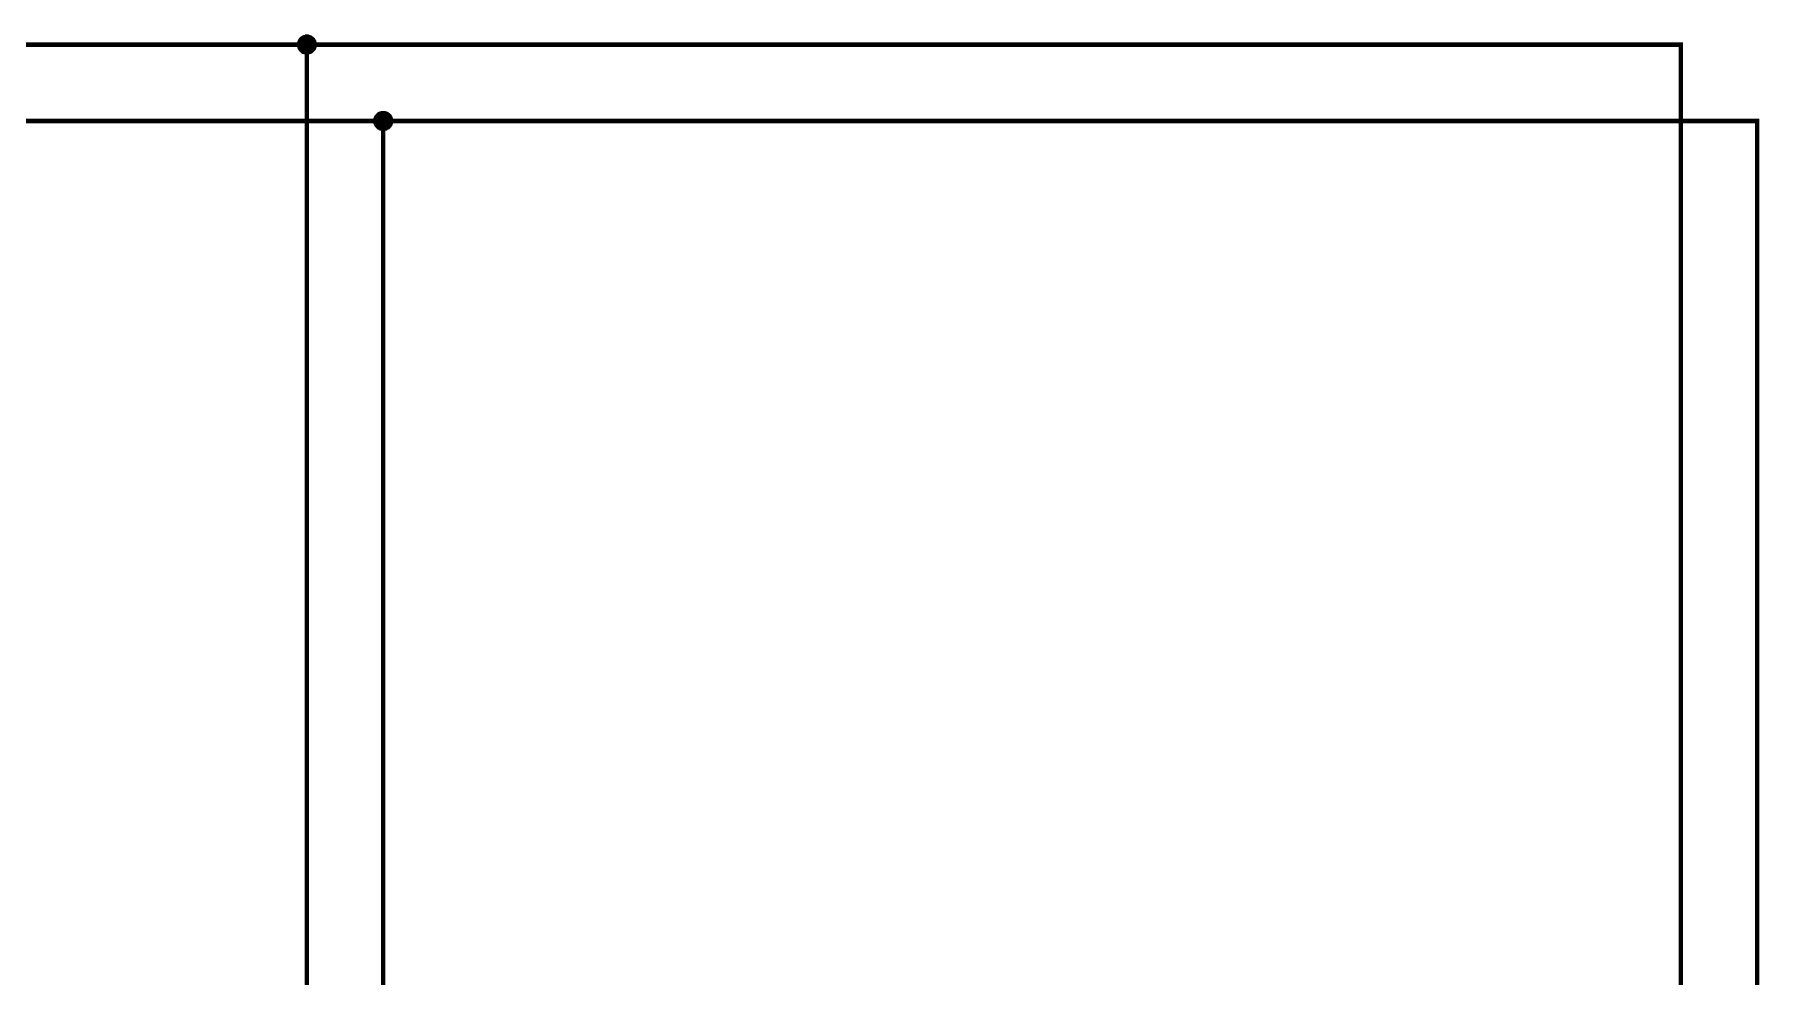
# Model space of a CAD drawing. Extents: x 260 to 1101, y 70 to 664.
# Drawn here: x 528.8 to 641.7, y 525.8 to 587.5 of the extents above; entities that cross this region are included whole.
import ezdxf

# ---------------------------------------------------------------- set-up
doc = ezdxf.new("R2010")
doc.units = 0
doc.header["$MEASUREMENT"] = 0
doc.layers.add('Sheet', color=255, linetype='CONTINUOUS')

msp = doc.modelspace()

# ---------------------------------------------------------------- linework, layer by layer
at = {"layer": 'Sheet'}
for points, const_width in [([(546.11, 586.79), (546.11, 586.82), (546.11, 586.83), (546.11, 586.87), (546.13, 586.9), (546.13, 586.91), (546.13, 586.94), (546.15, 586.96), (546.15, 586.99), (546.16, 587.01), (546.18, 587.04), (546.19, 587.05), (546.19, 587.07), (546.21, 587.1), (546.22, 587.11), (546.24, 587.13), (546.25, 587.14), (546.27, 587.16), (546.3, 587.18), (546.32, 587.19), (546.33, 587.21), (546.35, 587.22), (546.38, 587.24), (546.39, 587.25), (546.41, 587.25), (546.44, 587.27), (546.46, 587.27), (546.49, 587.28), (546.5, 587.28), (546.53, 587.3), (546.57, 587.3), (546.58, 587.3), (546.61, 587.3)], 0.3), ([(546.11, 586.79), (546.11, 586.82), (546.11, 586.83), (546.11, 586.87), (546.13, 586.9), (546.13, 586.91), (546.13, 586.94), (546.15, 586.96), (546.15, 586.99), (546.16, 587.01), (546.18, 587.04), (546.19, 587.05), (546.19, 587.07), (546.21, 587.1), (546.22, 587.11), (546.24, 587.13), (546.25, 587.14), (546.27, 587.16), (546.3, 587.18), (546.32, 587.19), (546.33, 587.21), (546.35, 587.22), (546.38, 587.24), (546.39, 587.25), (546.41, 587.25), (546.44, 587.27), (546.46, 587.27), (546.49, 587.28), (546.5, 587.28), (546.53, 587.3), (546.57, 587.3), (546.58, 587.3), (546.61, 587.3)], 0.3), ([(546.11, 586.79), (546.11, 586.82), (546.11, 586.83), (546.11, 586.87), (546.13, 586.9), (546.13, 586.91), (546.13, 586.94), (546.15, 586.96), (546.15, 586.99), (546.16, 587.01), (546.18, 587.04), (546.19, 587.05), (546.19, 587.07), (546.21, 587.1), (546.22, 587.11), (546.24, 587.13), (546.25, 587.14), (546.27, 587.16), (546.3, 587.18), (546.32, 587.19), (546.33, 587.21), (546.35, 587.22), (546.38, 587.24), (546.39, 587.25), (546.41, 587.25), (546.44, 587.27), (546.46, 587.27), (546.49, 587.28), (546.5, 587.28), (546.53, 587.3), (546.57, 587.3), (546.58, 587.3), (546.61, 587.3)], 0.3), ([(546.11, 586.79), (546.11, 586.82), (546.11, 586.83), (546.11, 586.87), (546.13, 586.9), (546.13, 586.91), (546.13, 586.94), (546.15, 586.96), (546.15, 586.99), (546.16, 587.01), (546.18, 587.04), (546.19, 587.05), (546.19, 587.07), (546.21, 587.1), (546.22, 587.11), (546.24, 587.13), (546.25, 587.14), (546.27, 587.16), (546.3, 587.18), (546.32, 587.19), (546.33, 587.21), (546.35, 587.22), (546.38, 587.24), (546.39, 587.25), (546.41, 587.25), (546.44, 587.27), (546.46, 587.27), (546.49, 587.28), (546.5, 587.28), (546.53, 587.3), (546.57, 587.3), (546.58, 587.3), (546.61, 587.3)], 0.3), ([(546.61, 587.3), (546.61, 587.3)], 0.3), ([(546.61, 587.3), (546.64, 587.3), (546.66, 587.3), (546.69, 587.3), (546.72, 587.28), (546.74, 587.28), (546.77, 587.27), (546.78, 587.27), (546.81, 587.25), (546.83, 587.25), (546.86, 587.24), (546.88, 587.22), (546.89, 587.21), (546.92, 587.19), (546.94, 587.18), (546.95, 587.16), (546.97, 587.14), (546.98, 587.13), (547, 587.11), (547.02, 587.1), (547.03, 587.07), (547.05, 587.05), (547.06, 587.04), (547.08, 587.01), (547.08, 586.99), (547.09, 586.96), (547.09, 586.94), (547.11, 586.91), (547.11, 586.9), (547.12, 586.87), (547.12, 586.83), (547.12, 586.82), (547.12, 586.79)], 0.3), ([(546.61, 587.3), (546.61, 587.3)], 0.3), ([(546.61, 587.3), (546.64, 587.3), (546.66, 587.3), (546.69, 587.3), (546.72, 587.28), (546.74, 587.28), (546.77, 587.27), (546.78, 587.27), (546.81, 587.25), (546.83, 587.25), (546.86, 587.24), (546.88, 587.22), (546.89, 587.21), (546.92, 587.19), (546.94, 587.18), (546.95, 587.16), (546.97, 587.14), (546.98, 587.13), (547, 587.11), (547.02, 587.1), (547.03, 587.07), (547.05, 587.05), (547.06, 587.04), (547.08, 587.01), (547.08, 586.99), (547.09, 586.96), (547.09, 586.94), (547.11, 586.91), (547.11, 586.9), (547.12, 586.87), (547.12, 586.83), (547.12, 586.82), (547.12, 586.79)], 0.3), ([(546.61, 587.3), (546.61, 587.3)], 0.3), ([(546.61, 587.3), (546.64, 587.3), (546.66, 587.3), (546.69, 587.3), (546.72, 587.28), (546.74, 587.28), (546.77, 587.27), (546.78, 587.27), (546.81, 587.25), (546.83, 587.25), (546.86, 587.24), (546.88, 587.22), (546.89, 587.21), (546.92, 587.19), (546.94, 587.18), (546.95, 587.16), (546.97, 587.14), (546.98, 587.13), (547, 587.11), (547.02, 587.1), (547.03, 587.07), (547.05, 587.05), (547.06, 587.04), (547.08, 587.01), (547.08, 586.99), (547.09, 586.96), (547.09, 586.94), (547.11, 586.91), (547.11, 586.9), (547.12, 586.87), (547.12, 586.83), (547.12, 586.82), (547.12, 586.79)], 0.3), ([(546.61, 587.3), (546.61, 587.3)], 0.3), ([(546.61, 587.3), (546.64, 587.3), (546.66, 587.3), (546.69, 587.3), (546.72, 587.28), (546.74, 587.28), (546.77, 587.27), (546.78, 587.27), (546.81, 587.25), (546.83, 587.25), (546.86, 587.24), (546.88, 587.22), (546.89, 587.21), (546.92, 587.19), (546.94, 587.18), (546.95, 587.16), (546.97, 587.14), (546.98, 587.13), (547, 587.11), (547.02, 587.1), (547.03, 587.07), (547.05, 587.05), (547.06, 587.04), (547.08, 587.01), (547.08, 586.99), (547.09, 586.96), (547.09, 586.94), (547.11, 586.91), (547.11, 586.9), (547.12, 586.87), (547.12, 586.83), (547.12, 586.82), (547.12, 586.79)], 0.3), ([(509.13, 586.79), (546.61, 586.79)], 0.3), ([(509.13, 491.78), (546.61, 491.78), (546.61, 586.79), (636.58, 586.79), (636.58, 456.79), (619.1, 456.79), (619.1, 456.79)], 0.3), ([(546.61, 586.28), (546.58, 586.28), (546.57, 586.28), (546.53, 586.28), (546.5, 586.29), (546.49, 586.29), (546.46, 586.31), (546.44, 586.31), (546.41, 586.32), (546.39, 586.32), (546.38, 586.34), (546.35, 586.35), (546.33, 586.37), (546.32, 586.38), (546.3, 586.4), (546.27, 586.41), (546.25, 586.43), (546.24, 586.45), (546.22, 586.46), (546.21, 586.48), (546.19, 586.51), (546.19, 586.52), (546.18, 586.54), (546.16, 586.57), (546.15, 586.59), (546.15, 586.62), (546.13, 586.63), (546.13, 586.66), (546.13, 586.68), (546.11, 586.71), (546.11, 586.74), (546.11, 586.76), (546.11, 586.79)], 0.3), ([(546.11, 586.79), (546.11, 586.79)], 0.3), ([(546.61, 586.28), (546.58, 586.28), (546.57, 586.28), (546.53, 586.28), (546.5, 586.29), (546.49, 586.29), (546.46, 586.31), (546.44, 586.31), (546.41, 586.32), (546.39, 586.32), (546.38, 586.34), (546.35, 586.35), (546.33, 586.37), (546.32, 586.38), (546.3, 586.4), (546.27, 586.41), (546.25, 586.43), (546.24, 586.45), (546.22, 586.46), (546.21, 586.48), (546.19, 586.51), (546.19, 586.52), (546.18, 586.54), (546.16, 586.57), (546.15, 586.59), (546.15, 586.62), (546.13, 586.63), (546.13, 586.66), (546.13, 586.68), (546.11, 586.71), (546.11, 586.74), (546.11, 586.76), (546.11, 586.79)], 0.3), ([(546.11, 586.79), (546.11, 586.79)], 0.3), ([(546.61, 586.28), (546.58, 586.28), (546.57, 586.28), (546.53, 586.28), (546.5, 586.29), (546.49, 586.29), (546.46, 586.31), (546.44, 586.31), (546.41, 586.32), (546.39, 586.32), (546.38, 586.34), (546.35, 586.35), (546.33, 586.37), (546.32, 586.38), (546.3, 586.4), (546.27, 586.41), (546.25, 586.43), (546.24, 586.45), (546.22, 586.46), (546.21, 586.48), (546.19, 586.51), (546.19, 586.52), (546.18, 586.54), (546.16, 586.57), (546.15, 586.59), (546.15, 586.62), (546.13, 586.63), (546.13, 586.66), (546.13, 586.68), (546.11, 586.71), (546.11, 586.74), (546.11, 586.76), (546.11, 586.79)], 0.3), ([(546.11, 586.79), (546.11, 586.79)], 0.3), ([(546.61, 586.28), (546.58, 586.28), (546.57, 586.28), (546.53, 586.28), (546.5, 586.29), (546.49, 586.29), (546.46, 586.31), (546.44, 586.31), (546.41, 586.32), (546.39, 586.32), (546.38, 586.34), (546.35, 586.35), (546.33, 586.37), (546.32, 586.38), (546.3, 586.4), (546.27, 586.41), (546.25, 586.43), (546.24, 586.45), (546.22, 586.46), (546.21, 586.48), (546.19, 586.51), (546.19, 586.52), (546.18, 586.54), (546.16, 586.57), (546.15, 586.59), (546.15, 586.62), (546.13, 586.63), (546.13, 586.66), (546.13, 586.68), (546.11, 586.71), (546.11, 586.74), (546.11, 586.76), (546.11, 586.79)], 0.3), ([(546.11, 586.79), (546.11, 586.79)], 0.3), ([(546.11, 586.79), (546.11, 586.82), (546.11, 586.83), (546.11, 586.87), (546.13, 586.9), (546.13, 586.91), (546.13, 586.94), (546.15, 586.96), (546.15, 586.99), (546.16, 587.01), (546.18, 587.04), (546.19, 587.05), (546.19, 587.07), (546.21, 587.1), (546.22, 587.11), (546.24, 587.13), (546.25, 587.14), (546.27, 587.16), (546.3, 587.18), (546.32, 587.19), (546.33, 587.21), (546.35, 587.22), (546.38, 587.24), (546.39, 587.25), (546.41, 587.25), (546.44, 587.27), (546.46, 587.27), (546.49, 587.28), (546.5, 587.28), (546.53, 587.3), (546.57, 587.3), (546.58, 587.3), (546.61, 587.3)], 0.0991), ([(546.11, 586.79), (546.11, 586.82), (546.11, 586.83), (546.11, 586.87), (546.13, 586.9), (546.13, 586.91), (546.13, 586.94), (546.15, 586.96), (546.15, 586.99), (546.16, 587.01), (546.18, 587.04), (546.19, 587.05), (546.19, 587.07), (546.21, 587.1), (546.22, 587.11), (546.24, 587.13), (546.25, 587.14), (546.27, 587.16), (546.3, 587.18), (546.32, 587.19), (546.33, 587.21), (546.35, 587.22), (546.38, 587.24), (546.39, 587.25), (546.41, 587.25), (546.44, 587.27), (546.46, 587.27), (546.49, 587.28), (546.5, 587.28), (546.53, 587.3), (546.57, 587.3), (546.58, 587.3), (546.61, 587.3)], 0.0991), ([(546.11, 586.79), (546.11, 586.82), (546.11, 586.83), (546.11, 586.87), (546.13, 586.9), (546.13, 586.91), (546.13, 586.94), (546.15, 586.96), (546.15, 586.99), (546.16, 587.01), (546.18, 587.04), (546.19, 587.05), (546.19, 587.07), (546.21, 587.1), (546.22, 587.11), (546.24, 587.13), (546.25, 587.14), (546.27, 587.16), (546.3, 587.18), (546.32, 587.19), (546.33, 587.21), (546.35, 587.22), (546.38, 587.24), (546.39, 587.25), (546.41, 587.25), (546.44, 587.27), (546.46, 587.27), (546.49, 587.28), (546.5, 587.28), (546.53, 587.3), (546.57, 587.3), (546.58, 587.3), (546.61, 587.3)], 0.0991), ([(546.11, 586.79), (546.11, 586.82), (546.11, 586.83), (546.11, 586.87), (546.13, 586.9), (546.13, 586.91), (546.13, 586.94), (546.15, 586.96), (546.15, 586.99), (546.16, 587.01), (546.18, 587.04), (546.19, 587.05), (546.19, 587.07), (546.21, 587.1), (546.22, 587.11), (546.24, 587.13), (546.25, 587.14), (546.27, 587.16), (546.3, 587.18), (546.32, 587.19), (546.33, 587.21), (546.35, 587.22), (546.38, 587.24), (546.39, 587.25), (546.41, 587.25), (546.44, 587.27), (546.46, 587.27), (546.49, 587.28), (546.5, 587.28), (546.53, 587.3), (546.57, 587.3), (546.58, 587.3), (546.61, 587.3)], 0.0991), ([(546.61, 586.28), (546.58, 586.28), (546.57, 586.28), (546.53, 586.28), (546.5, 586.29), (546.49, 586.29), (546.46, 586.31), (546.44, 586.31), (546.41, 586.32), (546.39, 586.32), (546.38, 586.34), (546.35, 586.35), (546.33, 586.37), (546.32, 586.38), (546.3, 586.4), (546.27, 586.41), (546.25, 586.43), (546.24, 586.45), (546.22, 586.46), (546.21, 586.48), (546.19, 586.51), (546.19, 586.52), (546.18, 586.54), (546.16, 586.57), (546.15, 586.59), (546.15, 586.62), (546.13, 586.63), (546.13, 586.66), (546.13, 586.68), (546.11, 586.71), (546.11, 586.74), (546.11, 586.76), (546.11, 586.79)], 0.0991), ([(546.11, 586.79), (546.11, 586.79)], 0.0991), ([(546.61, 586.28), (546.58, 586.28), (546.57, 586.28), (546.53, 586.28), (546.5, 586.29), (546.49, 586.29), (546.46, 586.31), (546.44, 586.31), (546.41, 586.32), (546.39, 586.32), (546.38, 586.34), (546.35, 586.35), (546.33, 586.37), (546.32, 586.38), (546.3, 586.4), (546.27, 586.41), (546.25, 586.43), (546.24, 586.45), (546.22, 586.46), (546.21, 586.48), (546.19, 586.51), (546.19, 586.52), (546.18, 586.54), (546.16, 586.57), (546.15, 586.59), (546.15, 586.62), (546.13, 586.63), (546.13, 586.66), (546.13, 586.68), (546.11, 586.71), (546.11, 586.74), (546.11, 586.76), (546.11, 586.79)], 0.0991), ([(546.11, 586.79), (546.11, 586.79)], 0.0991), ([(546.61, 586.28), (546.58, 586.28), (546.57, 586.28), (546.53, 586.28), (546.5, 586.29), (546.49, 586.29), (546.46, 586.31), (546.44, 586.31), (546.41, 586.32), (546.39, 586.32), (546.38, 586.34), (546.35, 586.35), (546.33, 586.37), (546.32, 586.38), (546.3, 586.4), (546.27, 586.41), (546.25, 586.43), (546.24, 586.45), (546.22, 586.46), (546.21, 586.48), (546.19, 586.51), (546.19, 586.52), (546.18, 586.54), (546.16, 586.57), (546.15, 586.59), (546.15, 586.62), (546.13, 586.63), (546.13, 586.66), (546.13, 586.68), (546.11, 586.71), (546.11, 586.74), (546.11, 586.76), (546.11, 586.79)], 0.0991), ([(546.11, 586.79), (546.11, 586.79)], 0.0991), ([(546.61, 586.28), (546.58, 586.28), (546.57, 586.28), (546.53, 586.28), (546.5, 586.29), (546.49, 586.29), (546.46, 586.31), (546.44, 586.31), (546.41, 586.32), (546.39, 586.32), (546.38, 586.34), (546.35, 586.35), (546.33, 586.37), (546.32, 586.38), (546.3, 586.4), (546.27, 586.41), (546.25, 586.43), (546.24, 586.45), (546.22, 586.46), (546.21, 586.48), (546.19, 586.51), (546.19, 586.52), (546.18, 586.54), (546.16, 586.57), (546.15, 586.59), (546.15, 586.62), (546.13, 586.63), (546.13, 586.66), (546.13, 586.68), (546.11, 586.71), (546.11, 586.74), (546.11, 586.76), (546.11, 586.79)], 0.0991), ([(546.11, 586.79), (546.11, 586.79)], 0.0991), ([(547.12, 586.79), (547.12, 586.76), (547.12, 586.74), (547.12, 586.71), (547.11, 586.68), (547.11, 586.66), (547.09, 586.63), (547.09, 586.62), (547.08, 586.59), (547.08, 586.57), (547.06, 586.54), (547.05, 586.52), (547.03, 586.51), (547.02, 586.48), (547, 586.46), (546.98, 586.45), (546.97, 586.43), (546.95, 586.41), (546.94, 586.4), (546.92, 586.38), (546.89, 586.37), (546.88, 586.35), (546.86, 586.34), (546.83, 586.32), (546.81, 586.32), (546.78, 586.31), (546.77, 586.31), (546.74, 586.29), (546.72, 586.29), (546.69, 586.28), (546.66, 586.28), (546.64, 586.28), (546.61, 586.28)], 0.3), ([(547.12, 586.79), (547.12, 586.76), (547.12, 586.74), (547.12, 586.71), (547.11, 586.68), (547.11, 586.66), (547.09, 586.63), (547.09, 586.62), (547.08, 586.59), (547.08, 586.57), (547.06, 586.54), (547.05, 586.52), (547.03, 586.51), (547.02, 586.48), (547, 586.46), (546.98, 586.45), (546.97, 586.43), (546.95, 586.41), (546.94, 586.4), (546.92, 586.38), (546.89, 586.37), (546.88, 586.35), (546.86, 586.34), (546.83, 586.32), (546.81, 586.32), (546.78, 586.31), (546.77, 586.31), (546.74, 586.29), (546.72, 586.29), (546.69, 586.28), (546.66, 586.28), (546.64, 586.28), (546.61, 586.28)], 0.3), ([(547.12, 586.79), (547.12, 586.76), (547.12, 586.74), (547.12, 586.71), (547.11, 586.68), (547.11, 586.66), (547.09, 586.63), (547.09, 586.62), (547.08, 586.59), (547.08, 586.57), (547.06, 586.54), (547.05, 586.52), (547.03, 586.51), (547.02, 586.48), (547, 586.46), (546.98, 586.45), (546.97, 586.43), (546.95, 586.41), (546.94, 586.4), (546.92, 586.38), (546.89, 586.37), (546.88, 586.35), (546.86, 586.34), (546.83, 586.32), (546.81, 586.32), (546.78, 586.31), (546.77, 586.31), (546.74, 586.29), (546.72, 586.29), (546.69, 586.28), (546.66, 586.28), (546.64, 586.28), (546.61, 586.28)], 0.3), ([(547.12, 586.79), (547.12, 586.76), (547.12, 586.74), (547.12, 586.71), (547.11, 586.68), (547.11, 586.66), (547.09, 586.63), (547.09, 586.62), (547.08, 586.59), (547.08, 586.57), (547.06, 586.54), (547.05, 586.52), (547.03, 586.51), (547.02, 586.48), (547, 586.46), (546.98, 586.45), (546.97, 586.43), (546.95, 586.41), (546.94, 586.4), (546.92, 586.38), (546.89, 586.37), (546.88, 586.35), (546.86, 586.34), (546.83, 586.32), (546.81, 586.32), (546.78, 586.31), (546.77, 586.31), (546.74, 586.29), (546.72, 586.29), (546.69, 586.28), (546.66, 586.28), (546.64, 586.28), (546.61, 586.28)], 0.3), ([(546.61, 587.3), (546.61, 587.3)], 0.0991), ([(546.61, 587.3), (546.64, 587.3), (546.66, 587.3), (546.69, 587.3), (546.72, 587.28), (546.74, 587.28), (546.77, 587.27), (546.78, 587.27), (546.81, 587.25), (546.83, 587.25), (546.86, 587.24), (546.88, 587.22), (546.89, 587.21), (546.92, 587.19), (546.94, 587.18), (546.95, 587.16), (546.97, 587.14), (546.98, 587.13), (547, 587.11), (547.02, 587.1), (547.03, 587.07), (547.05, 587.05), (547.06, 587.04), (547.08, 587.01), (547.08, 586.99), (547.09, 586.96), (547.09, 586.94), (547.11, 586.91), (547.11, 586.9), (547.12, 586.87), (547.12, 586.83), (547.12, 586.82), (547.12, 586.79)], 0.0991), ([(546.61, 587.3), (546.61, 587.3)], 0.0991), ([(546.61, 587.3), (546.64, 587.3), (546.66, 587.3), (546.69, 587.3), (546.72, 587.28), (546.74, 587.28), (546.77, 587.27), (546.78, 587.27), (546.81, 587.25), (546.83, 587.25), (546.86, 587.24), (546.88, 587.22), (546.89, 587.21), (546.92, 587.19), (546.94, 587.18), (546.95, 587.16), (546.97, 587.14), (546.98, 587.13), (547, 587.11), (547.02, 587.1), (547.03, 587.07), (547.05, 587.05), (547.06, 587.04), (547.08, 587.01), (547.08, 586.99), (547.09, 586.96), (547.09, 586.94), (547.11, 586.91), (547.11, 586.9), (547.12, 586.87), (547.12, 586.83), (547.12, 586.82), (547.12, 586.79)], 0.0991), ([(546.61, 587.3), (546.61, 587.3)], 0.0991), ([(546.61, 587.3), (546.64, 587.3), (546.66, 587.3), (546.69, 587.3), (546.72, 587.28), (546.74, 587.28), (546.77, 587.27), (546.78, 587.27), (546.81, 587.25), (546.83, 587.25), (546.86, 587.24), (546.88, 587.22), (546.89, 587.21), (546.92, 587.19), (546.94, 587.18), (546.95, 587.16), (546.97, 587.14), (546.98, 587.13), (547, 587.11), (547.02, 587.1), (547.03, 587.07), (547.05, 587.05), (547.06, 587.04), (547.08, 587.01), (547.08, 586.99), (547.09, 586.96), (547.09, 586.94), (547.11, 586.91), (547.11, 586.9), (547.12, 586.87), (547.12, 586.83), (547.12, 586.82), (547.12, 586.79)], 0.0991), ([(546.61, 587.3), (546.61, 587.3)], 0.0991), ([(546.61, 587.3), (546.64, 587.3), (546.66, 587.3), (546.69, 587.3), (546.72, 587.28), (546.74, 587.28), (546.77, 587.27), (546.78, 587.27), (546.81, 587.25), (546.83, 587.25), (546.86, 587.24), (546.88, 587.22), (546.89, 587.21), (546.92, 587.19), (546.94, 587.18), (546.95, 587.16), (546.97, 587.14), (546.98, 587.13), (547, 587.11), (547.02, 587.1), (547.03, 587.07), (547.05, 587.05), (547.06, 587.04), (547.08, 587.01), (547.08, 586.99), (547.09, 586.96), (547.09, 586.94), (547.11, 586.91), (547.11, 586.9), (547.12, 586.87), (547.12, 586.83), (547.12, 586.82), (547.12, 586.79)], 0.0991), ([(547.12, 586.79), (547.12, 586.76), (547.12, 586.74), (547.12, 586.71), (547.11, 586.68), (547.11, 586.66), (547.09, 586.63), (547.09, 586.62), (547.08, 586.59), (547.08, 586.57), (547.06, 586.54), (547.05, 586.52), (547.03, 586.51), (547.02, 586.48), (547, 586.46), (546.98, 586.45), (546.97, 586.43), (546.95, 586.41), (546.94, 586.4), (546.92, 586.38), (546.89, 586.37), (546.88, 586.35), (546.86, 586.34), (546.83, 586.32), (546.81, 586.32), (546.78, 586.31), (546.77, 586.31), (546.74, 586.29), (546.72, 586.29), (546.69, 586.28), (546.66, 586.28), (546.64, 586.28), (546.61, 586.28)], 0.0991), ([(547.12, 586.79), (547.12, 586.76), (547.12, 586.74), (547.12, 586.71), (547.11, 586.68), (547.11, 586.66), (547.09, 586.63), (547.09, 586.62), (547.08, 586.59), (547.08, 586.57), (547.06, 586.54), (547.05, 586.52), (547.03, 586.51), (547.02, 586.48), (547, 586.46), (546.98, 586.45), (546.97, 586.43), (546.95, 586.41), (546.94, 586.4), (546.92, 586.38), (546.89, 586.37), (546.88, 586.35), (546.86, 586.34), (546.83, 586.32), (546.81, 586.32), (546.78, 586.31), (546.77, 586.31), (546.74, 586.29), (546.72, 586.29), (546.69, 586.28), (546.66, 586.28), (546.64, 586.28), (546.61, 586.28)], 0.0991), ([(547.12, 586.79), (547.12, 586.76), (547.12, 586.74), (547.12, 586.71), (547.11, 586.68), (547.11, 586.66), (547.09, 586.63), (547.09, 586.62), (547.08, 586.59), (547.08, 586.57), (547.06, 586.54), (547.05, 586.52), (547.03, 586.51), (547.02, 586.48), (547, 586.46), (546.98, 586.45), (546.97, 586.43), (546.95, 586.41), (546.94, 586.4), (546.92, 586.38), (546.89, 586.37), (546.88, 586.35), (546.86, 586.34), (546.83, 586.32), (546.81, 586.32), (546.78, 586.31), (546.77, 586.31), (546.74, 586.29), (546.72, 586.29), (546.69, 586.28), (546.66, 586.28), (546.64, 586.28), (546.61, 586.28)], 0.0991), ([(547.12, 586.79), (547.12, 586.76), (547.12, 586.74), (547.12, 586.71), (547.11, 586.68), (547.11, 586.66), (547.09, 586.63), (547.09, 586.62), (547.08, 586.59), (547.08, 586.57), (547.06, 586.54), (547.05, 586.52), (547.03, 586.51), (547.02, 586.48), (547, 586.46), (546.98, 586.45), (546.97, 586.43), (546.95, 586.41), (546.94, 586.4), (546.92, 586.38), (546.89, 586.37), (546.88, 586.35), (546.86, 586.34), (546.83, 586.32), (546.81, 586.32), (546.78, 586.31), (546.77, 586.31), (546.74, 586.29), (546.72, 586.29), (546.69, 586.28), (546.66, 586.28), (546.64, 586.28), (546.61, 586.28)], 0.0991), ([(547.12, 586.79), (547.12, 586.79), (547.12, 586.79), (547.12, 586.79), (547.12, 586.79), (547.12, 586.79), (547.12, 586.79), (547.12, 586.79), (547.12, 586.79), (547.12, 586.79), (547.12, 586.79), (547.12, 586.79), (547.12, 586.79), (547.12, 586.79), (547.12, 586.79), (547.12, 586.79), (547.12, 586.79), (547.12, 586.79), (547.12, 586.79), (547.12, 586.79), (547.12, 586.79), (547.12, 586.79), (547.12, 586.79), (547.12, 586.79), (547.12, 586.79), (547.12, 586.79), (547.12, 586.79), (547.12, 586.79), (547.12, 586.79), (547.12, 586.79), (547.12, 586.79), (547.12, 586.79), (547.12, 586.79)], 0.3), ([(547.12, 586.79), (547.12, 586.79)], 0.3), ([(547.12, 586.79), (547.12, 586.79), (547.12, 586.79), (547.12, 586.79), (547.12, 586.79), (547.12, 586.79), (547.12, 586.79), (547.12, 586.79), (547.12, 586.79), (547.12, 586.79), (547.12, 586.79), (547.12, 586.79), (547.12, 586.79), (547.12, 586.79), (547.12, 586.79), (547.12, 586.79), (547.12, 586.79), (547.12, 586.79), (547.12, 586.79), (547.12, 586.79), (547.12, 586.79), (547.12, 586.79), (547.12, 586.79), (547.12, 586.79), (547.12, 586.79), (547.12, 586.79), (547.12, 586.79), (547.12, 586.79), (547.12, 586.79), (547.12, 586.79), (547.12, 586.79), (547.12, 586.79), (547.12, 586.79)], 0.3), ([(547.12, 586.79), (547.12, 586.79)], 0.3), ([(547.12, 586.79), (547.12, 586.79), (547.12, 586.79), (547.12, 586.79), (547.12, 586.79), (547.12, 586.79), (547.12, 586.79), (547.12, 586.79), (547.12, 586.79), (547.12, 586.79), (547.12, 586.79), (547.12, 586.79), (547.12, 586.79), (547.12, 586.79), (547.12, 586.79), (547.12, 586.79), (547.12, 586.79), (547.12, 586.79), (547.12, 586.79), (547.12, 586.79), (547.12, 586.79), (547.12, 586.79), (547.12, 586.79), (547.12, 586.79), (547.12, 586.79), (547.12, 586.79), (547.12, 586.79), (547.12, 586.79), (547.12, 586.79), (547.12, 586.79), (547.12, 586.79), (547.12, 586.79), (547.12, 586.79)], 0.3), ([(547.12, 586.79), (547.12, 586.79)], 0.3), ([(547.12, 586.79), (547.12, 586.79), (547.12, 586.79), (547.12, 586.79), (547.12, 586.79), (547.12, 586.79), (547.12, 586.79), (547.12, 586.79), (547.12, 586.79), (547.12, 586.79), (547.12, 586.79), (547.12, 586.79), (547.12, 586.79), (547.12, 586.79), (547.12, 586.79), (547.12, 586.79), (547.12, 586.79), (547.12, 586.79), (547.12, 586.79), (547.12, 586.79), (547.12, 586.79), (547.12, 586.79), (547.12, 586.79), (547.12, 586.79), (547.12, 586.79), (547.12, 586.79), (547.12, 586.79), (547.12, 586.79), (547.12, 586.79), (547.12, 586.79), (547.12, 586.79), (547.12, 586.79), (547.12, 586.79)], 0.3), ([(547.12, 586.79), (547.12, 586.79)], 0.3), ([(547.12, 586.79), (547.12, 586.79), (547.12, 586.79), (547.12, 586.79), (547.12, 586.79), (547.12, 586.79), (547.12, 586.79), (547.12, 586.79), (547.12, 586.79), (547.12, 586.79), (547.12, 586.79), (547.12, 586.79), (547.12, 586.79), (547.12, 586.79), (547.12, 586.79), (547.12, 586.79), (547.12, 586.79), (547.12, 586.79), (547.12, 586.79), (547.12, 586.79), (547.12, 586.79), (547.12, 586.79), (547.12, 586.79), (547.12, 586.79), (547.12, 586.79), (547.12, 586.79), (547.12, 586.79), (547.12, 586.79), (547.12, 586.79), (547.12, 586.79), (547.12, 586.79), (547.12, 586.79), (547.12, 586.79)], 0.0991), ([(547.12, 586.79), (547.12, 586.79)], 0.0991), ([(547.12, 586.79), (547.12, 586.79), (547.12, 586.79), (547.12, 586.79), (547.12, 586.79), (547.12, 586.79), (547.12, 586.79), (547.12, 586.79), (547.12, 586.79), (547.12, 586.79), (547.12, 586.79), (547.12, 586.79), (547.12, 586.79), (547.12, 586.79), (547.12, 586.79), (547.12, 586.79), (547.12, 586.79), (547.12, 586.79), (547.12, 586.79), (547.12, 586.79), (547.12, 586.79), (547.12, 586.79), (547.12, 586.79), (547.12, 586.79), (547.12, 586.79), (547.12, 586.79), (547.12, 586.79), (547.12, 586.79), (547.12, 586.79), (547.12, 586.79), (547.12, 586.79), (547.12, 586.79), (547.12, 586.79)], 0.0991), ([(547.12, 586.79), (547.12, 586.79)], 0.0991), ([(547.12, 586.79), (547.12, 586.79), (547.12, 586.79), (547.12, 586.79), (547.12, 586.79), (547.12, 586.79), (547.12, 586.79), (547.12, 586.79), (547.12, 586.79), (547.12, 586.79), (547.12, 586.79), (547.12, 586.79), (547.12, 586.79), (547.12, 586.79), (547.12, 586.79), (547.12, 586.79), (547.12, 586.79), (547.12, 586.79), (547.12, 586.79), (547.12, 586.79), (547.12, 586.79), (547.12, 586.79), (547.12, 586.79), (547.12, 586.79), (547.12, 586.79), (547.12, 586.79), (547.12, 586.79), (547.12, 586.79), (547.12, 586.79), (547.12, 586.79), (547.12, 586.79), (547.12, 586.79), (547.12, 586.79)], 0.0991), ([(547.12, 586.79), (547.12, 586.79)], 0.0991), ([(547.12, 586.79), (547.12, 586.79), (547.12, 586.79), (547.12, 586.79), (547.12, 586.79), (547.12, 586.79), (547.12, 586.79), (547.12, 586.79), (547.12, 586.79), (547.12, 586.79), (547.12, 586.79), (547.12, 586.79), (547.12, 586.79), (547.12, 586.79), (547.12, 586.79), (547.12, 586.79), (547.12, 586.79), (547.12, 586.79), (547.12, 586.79), (547.12, 586.79), (547.12, 586.79), (547.12, 586.79), (547.12, 586.79), (547.12, 586.79), (547.12, 586.79), (547.12, 586.79), (547.12, 586.79), (547.12, 586.79), (547.12, 586.79), (547.12, 586.79), (547.12, 586.79), (547.12, 586.79), (547.12, 586.79)], 0.0991), ([(547.12, 586.79), (547.12, 586.79)], 0.0991), ([(509.13, 581.79), (551.61, 581.79)], 0.3), ([(509.13, 496.79), (551.61, 496.79), (551.61, 581.79), (641.58, 581.79), (641.58, 461.79), (619.1, 461.79)], 0.3), ([(551.1, 581.79), (551.1, 581.82), (551.1, 581.83), (551.1, 581.86), (551.11, 581.89), (551.11, 581.91), (551.13, 581.94), (551.13, 581.96), (551.15, 581.99), (551.15, 582), (551.16, 582.03), (551.18, 582.05), (551.19, 582.07), (551.21, 582.1), (551.22, 582.11), (551.24, 582.13), (551.25, 582.14), (551.27, 582.16), (551.29, 582.17), (551.3, 582.19), (551.33, 582.21), (551.35, 582.22), (551.36, 582.24), (551.39, 582.25), (551.41, 582.25), (551.44, 582.27), (551.46, 582.27), (551.49, 582.28), (551.5, 582.28), (551.53, 582.3), (551.57, 582.3), (551.58, 582.3), (551.61, 582.3)], 0.3), ([(551.1, 581.79), (551.1, 581.82), (551.1, 581.83), (551.1, 581.86), (551.11, 581.89), (551.11, 581.91), (551.13, 581.94), (551.13, 581.96), (551.15, 581.99), (551.15, 582), (551.16, 582.03), (551.18, 582.05), (551.19, 582.07), (551.21, 582.1), (551.22, 582.11), (551.24, 582.13), (551.25, 582.14), (551.27, 582.16), (551.29, 582.17), (551.3, 582.19), (551.33, 582.21), (551.35, 582.22), (551.36, 582.24), (551.39, 582.25), (551.41, 582.25), (551.44, 582.27), (551.46, 582.27), (551.49, 582.28), (551.5, 582.28), (551.53, 582.3), (551.57, 582.3), (551.58, 582.3), (551.61, 582.3)], 0.3), ([(551.1, 581.79), (551.1, 581.82), (551.1, 581.83), (551.1, 581.86), (551.11, 581.89), (551.11, 581.91), (551.13, 581.94), (551.13, 581.96), (551.15, 581.99), (551.15, 582), (551.16, 582.03), (551.18, 582.05), (551.19, 582.07), (551.21, 582.1), (551.22, 582.11), (551.24, 582.13), (551.25, 582.14), (551.27, 582.16), (551.29, 582.17), (551.3, 582.19), (551.33, 582.21), (551.35, 582.22), (551.36, 582.24), (551.39, 582.25), (551.41, 582.25), (551.44, 582.27), (551.46, 582.27), (551.49, 582.28), (551.5, 582.28), (551.53, 582.3), (551.57, 582.3), (551.58, 582.3), (551.61, 582.3)], 0.3), ([(551.1, 581.79), (551.1, 581.82), (551.1, 581.83), (551.1, 581.86), (551.11, 581.89), (551.11, 581.91), (551.13, 581.94), (551.13, 581.96), (551.15, 581.99), (551.15, 582), (551.16, 582.03), (551.18, 582.05), (551.19, 582.07), (551.21, 582.1), (551.22, 582.11), (551.24, 582.13), (551.25, 582.14), (551.27, 582.16), (551.29, 582.17), (551.3, 582.19), (551.33, 582.21), (551.35, 582.22), (551.36, 582.24), (551.39, 582.25), (551.41, 582.25), (551.44, 582.27), (551.46, 582.27), (551.49, 582.28), (551.5, 582.28), (551.53, 582.3), (551.57, 582.3), (551.58, 582.3), (551.61, 582.3)], 0.3), ([(551.61, 581.29), (551.58, 581.29), (551.57, 581.29), (551.53, 581.29), (551.5, 581.3), (551.49, 581.3), (551.46, 581.3), (551.44, 581.32), (551.41, 581.32), (551.39, 581.34), (551.36, 581.35), (551.35, 581.37), (551.33, 581.37), (551.3, 581.38), (551.29, 581.4), (551.27, 581.41), (551.25, 581.43), (551.24, 581.44), (551.22, 581.48), (551.21, 581.49), (551.19, 581.51), (551.18, 581.52), (551.16, 581.55), (551.15, 581.57), (551.15, 581.58), (551.13, 581.61), (551.13, 581.63), (551.11, 581.66), (551.11, 581.68), (551.1, 581.71), (551.1, 581.74), (551.1, 581.75), (551.1, 581.79)], 0.3), ([(551.1, 581.79), (551.1, 581.79)], 0.3), ([(551.61, 581.29), (551.58, 581.29), (551.57, 581.29), (551.53, 581.29), (551.5, 581.3), (551.49, 581.3), (551.46, 581.3), (551.44, 581.32), (551.41, 581.32), (551.39, 581.34), (551.36, 581.35), (551.35, 581.37), (551.33, 581.37), (551.3, 581.38), (551.29, 581.4), (551.27, 581.41), (551.25, 581.43), (551.24, 581.44), (551.22, 581.48), (551.21, 581.49), (551.19, 581.51), (551.18, 581.52), (551.16, 581.55), (551.15, 581.57), (551.15, 581.58), (551.13, 581.61), (551.13, 581.63), (551.11, 581.66), (551.11, 581.68), (551.1, 581.71), (551.1, 581.74), (551.1, 581.75), (551.1, 581.79)], 0.3), ([(551.1, 581.79), (551.1, 581.79)], 0.3), ([(551.61, 581.29), (551.58, 581.29), (551.57, 581.29), (551.53, 581.29), (551.5, 581.3), (551.49, 581.3), (551.46, 581.3), (551.44, 581.32), (551.41, 581.32), (551.39, 581.34), (551.36, 581.35), (551.35, 581.37), (551.33, 581.37), (551.3, 581.38), (551.29, 581.4), (551.27, 581.41), (551.25, 581.43), (551.24, 581.44), (551.22, 581.48), (551.21, 581.49), (551.19, 581.51), (551.18, 581.52), (551.16, 581.55), (551.15, 581.57), (551.15, 581.58), (551.13, 581.61), (551.13, 581.63), (551.11, 581.66), (551.11, 581.68), (551.1, 581.71), (551.1, 581.74), (551.1, 581.75), (551.1, 581.79)], 0.3), ([(551.1, 581.79), (551.1, 581.79)], 0.3), ([(551.61, 581.29), (551.58, 581.29), (551.57, 581.29), (551.53, 581.29), (551.5, 581.3), (551.49, 581.3), (551.46, 581.3), (551.44, 581.32), (551.41, 581.32), (551.39, 581.34), (551.36, 581.35), (551.35, 581.37), (551.33, 581.37), (551.3, 581.38), (551.29, 581.4), (551.27, 581.41), (551.25, 581.43), (551.24, 581.44), (551.22, 581.48), (551.21, 581.49), (551.19, 581.51), (551.18, 581.52), (551.16, 581.55), (551.15, 581.57), (551.15, 581.58), (551.13, 581.61), (551.13, 581.63), (551.11, 581.66), (551.11, 581.68), (551.1, 581.71), (551.1, 581.74), (551.1, 581.75), (551.1, 581.79)], 0.3), ([(551.1, 581.79), (551.1, 581.79)], 0.3), ([(551.1, 581.79), (551.1, 581.82), (551.1, 581.83), (551.1, 581.86), (551.11, 581.89), (551.11, 581.91), (551.13, 581.94), (551.13, 581.96), (551.15, 581.99), (551.15, 582), (551.16, 582.03), (551.18, 582.05), (551.19, 582.07), (551.21, 582.1), (551.22, 582.11), (551.24, 582.13), (551.25, 582.14), (551.27, 582.16), (551.29, 582.17), (551.3, 582.19), (551.33, 582.21), (551.35, 582.22), (551.36, 582.24), (551.39, 582.25), (551.41, 582.25), (551.44, 582.27), (551.46, 582.27), (551.49, 582.28), (551.5, 582.28), (551.53, 582.3), (551.57, 582.3), (551.58, 582.3), (551.61, 582.3)], 0.0991), ([(551.1, 581.79), (551.1, 581.82), (551.1, 581.83), (551.1, 581.86), (551.11, 581.89), (551.11, 581.91), (551.13, 581.94), (551.13, 581.96), (551.15, 581.99), (551.15, 582), (551.16, 582.03), (551.18, 582.05), (551.19, 582.07), (551.21, 582.1), (551.22, 582.11), (551.24, 582.13), (551.25, 582.14), (551.27, 582.16), (551.29, 582.17), (551.3, 582.19), (551.33, 582.21), (551.35, 582.22), (551.36, 582.24), (551.39, 582.25), (551.41, 582.25), (551.44, 582.27), (551.46, 582.27), (551.49, 582.28), (551.5, 582.28), (551.53, 582.3), (551.57, 582.3), (551.58, 582.3), (551.61, 582.3)], 0.0991), ([(551.1, 581.79), (551.1, 581.82), (551.1, 581.83), (551.1, 581.86), (551.11, 581.89), (551.11, 581.91), (551.13, 581.94), (551.13, 581.96), (551.15, 581.99), (551.15, 582), (551.16, 582.03), (551.18, 582.05), (551.19, 582.07), (551.21, 582.1), (551.22, 582.11), (551.24, 582.13), (551.25, 582.14), (551.27, 582.16), (551.29, 582.17), (551.3, 582.19), (551.33, 582.21), (551.35, 582.22), (551.36, 582.24), (551.39, 582.25), (551.41, 582.25), (551.44, 582.27), (551.46, 582.27), (551.49, 582.28), (551.5, 582.28), (551.53, 582.3), (551.57, 582.3), (551.58, 582.3), (551.61, 582.3)], 0.0991), ([(551.1, 581.79), (551.1, 581.82), (551.1, 581.83), (551.1, 581.86), (551.11, 581.89), (551.11, 581.91), (551.13, 581.94), (551.13, 581.96), (551.15, 581.99), (551.15, 582), (551.16, 582.03), (551.18, 582.05), (551.19, 582.07), (551.21, 582.1), (551.22, 582.11), (551.24, 582.13), (551.25, 582.14), (551.27, 582.16), (551.29, 582.17), (551.3, 582.19), (551.33, 582.21), (551.35, 582.22), (551.36, 582.24), (551.39, 582.25), (551.41, 582.25), (551.44, 582.27), (551.46, 582.27), (551.49, 582.28), (551.5, 582.28), (551.53, 582.3), (551.57, 582.3), (551.58, 582.3), (551.61, 582.3)], 0.0991), ([(551.61, 581.29), (551.58, 581.29), (551.57, 581.29), (551.53, 581.29), (551.5, 581.3), (551.49, 581.3), (551.46, 581.3), (551.44, 581.32), (551.41, 581.32), (551.39, 581.34), (551.36, 581.35), (551.35, 581.37), (551.33, 581.37), (551.3, 581.38), (551.29, 581.4), (551.27, 581.41), (551.25, 581.43), (551.24, 581.44), (551.22, 581.48), (551.21, 581.49), (551.19, 581.51), (551.18, 581.52), (551.16, 581.55), (551.15, 581.57), (551.15, 581.58), (551.13, 581.61), (551.13, 581.63), (551.11, 581.66), (551.11, 581.68), (551.1, 581.71), (551.1, 581.74), (551.1, 581.75), (551.1, 581.79)], 0.0991), ([(551.1, 581.79), (551.1, 581.79)], 0.0991), ([(551.61, 581.29), (551.58, 581.29), (551.57, 581.29), (551.53, 581.29), (551.5, 581.3), (551.49, 581.3), (551.46, 581.3), (551.44, 581.32), (551.41, 581.32), (551.39, 581.34), (551.36, 581.35), (551.35, 581.37), (551.33, 581.37), (551.3, 581.38), (551.29, 581.4), (551.27, 581.41), (551.25, 581.43), (551.24, 581.44), (551.22, 581.48), (551.21, 581.49), (551.19, 581.51), (551.18, 581.52), (551.16, 581.55), (551.15, 581.57), (551.15, 581.58), (551.13, 581.61), (551.13, 581.63), (551.11, 581.66), (551.11, 581.68), (551.1, 581.71), (551.1, 581.74), (551.1, 581.75), (551.1, 581.79)], 0.0991), ([(551.1, 581.79), (551.1, 581.79)], 0.0991), ([(551.61, 581.29), (551.58, 581.29), (551.57, 581.29), (551.53, 581.29), (551.5, 581.3), (551.49, 581.3), (551.46, 581.3), (551.44, 581.32), (551.41, 581.32), (551.39, 581.34), (551.36, 581.35), (551.35, 581.37), (551.33, 581.37), (551.3, 581.38), (551.29, 581.4), (551.27, 581.41), (551.25, 581.43), (551.24, 581.44), (551.22, 581.48), (551.21, 581.49), (551.19, 581.51), (551.18, 581.52), (551.16, 581.55), (551.15, 581.57), (551.15, 581.58), (551.13, 581.61), (551.13, 581.63), (551.11, 581.66), (551.11, 581.68), (551.1, 581.71), (551.1, 581.74), (551.1, 581.75), (551.1, 581.79)], 0.0991), ([(551.1, 581.79), (551.1, 581.79)], 0.0991), ([(551.61, 581.29), (551.58, 581.29), (551.57, 581.29), (551.53, 581.29), (551.5, 581.3), (551.49, 581.3), (551.46, 581.3), (551.44, 581.32), (551.41, 581.32), (551.39, 581.34), (551.36, 581.35), (551.35, 581.37), (551.33, 581.37), (551.3, 581.38), (551.29, 581.4), (551.27, 581.41), (551.25, 581.43), (551.24, 581.44), (551.22, 581.48), (551.21, 581.49), (551.19, 581.51), (551.18, 581.52), (551.16, 581.55), (551.15, 581.57), (551.15, 581.58), (551.13, 581.61), (551.13, 581.63), (551.11, 581.66), (551.11, 581.68), (551.1, 581.71), (551.1, 581.74), (551.1, 581.75), (551.1, 581.79)], 0.0991), ([(551.1, 581.79), (551.1, 581.79)], 0.0991), ([(551.61, 582.3), (551.61, 582.3)], 0.3), ([(551.61, 582.3), (551.64, 582.3), (551.66, 582.3), (551.69, 582.3), (551.72, 582.28), (551.74, 582.28), (551.77, 582.27), (551.78, 582.27), (551.81, 582.25), (551.83, 582.25), (551.86, 582.24), (551.88, 582.22), (551.89, 582.21), (551.92, 582.19), (551.94, 582.17), (551.95, 582.16), (551.97, 582.14), (551.98, 582.13), (552, 582.11), (552.02, 582.1), (552.03, 582.07), (552.05, 582.05), (552.06, 582.03), (552.08, 582), (552.08, 581.99), (552.09, 581.96), (552.09, 581.94), (552.11, 581.91), (552.11, 581.89), (552.12, 581.86), (552.12, 581.83), (552.12, 581.82), (552.12, 581.79)], 0.3), ([(551.61, 582.3), (551.61, 582.3)], 0.3), ([(551.61, 582.3), (551.64, 582.3), (551.66, 582.3), (551.69, 582.3), (551.72, 582.28), (551.74, 582.28), (551.77, 582.27), (551.78, 582.27), (551.81, 582.25), (551.83, 582.25), (551.86, 582.24), (551.88, 582.22), (551.89, 582.21), (551.92, 582.19), (551.94, 582.17), (551.95, 582.16), (551.97, 582.14), (551.98, 582.13), (552, 582.11), (552.02, 582.1), (552.03, 582.07), (552.05, 582.05), (552.06, 582.03), (552.08, 582), (552.08, 581.99), (552.09, 581.96), (552.09, 581.94), (552.11, 581.91), (552.11, 581.89), (552.12, 581.86), (552.12, 581.83), (552.12, 581.82), (552.12, 581.79)], 0.3), ([(551.61, 582.3), (551.61, 582.3)], 0.3), ([(551.61, 582.3), (551.64, 582.3), (551.66, 582.3), (551.69, 582.3), (551.72, 582.28), (551.74, 582.28), (551.77, 582.27), (551.78, 582.27), (551.81, 582.25), (551.83, 582.25), (551.86, 582.24), (551.88, 582.22), (551.89, 582.21), (551.92, 582.19), (551.94, 582.17), (551.95, 582.16), (551.97, 582.14), (551.98, 582.13), (552, 582.11), (552.02, 582.1), (552.03, 582.07), (552.05, 582.05), (552.06, 582.03), (552.08, 582), (552.08, 581.99), (552.09, 581.96), (552.09, 581.94), (552.11, 581.91), (552.11, 581.89), (552.12, 581.86), (552.12, 581.83), (552.12, 581.82), (552.12, 581.79)], 0.3), ([(551.61, 582.3), (551.61, 582.3)], 0.3), ([(551.61, 582.3), (551.64, 582.3), (551.66, 582.3), (551.69, 582.3), (551.72, 582.28), (551.74, 582.28), (551.77, 582.27), (551.78, 582.27), (551.81, 582.25), (551.83, 582.25), (551.86, 582.24), (551.88, 582.22), (551.89, 582.21), (551.92, 582.19), (551.94, 582.17), (551.95, 582.16), (551.97, 582.14), (551.98, 582.13), (552, 582.11), (552.02, 582.1), (552.03, 582.07), (552.05, 582.05), (552.06, 582.03), (552.08, 582), (552.08, 581.99), (552.09, 581.96), (552.09, 581.94), (552.11, 581.91), (552.11, 581.89), (552.12, 581.86), (552.12, 581.83), (552.12, 581.82), (552.12, 581.79)], 0.3), ([(552.12, 581.79), (552.12, 581.75), (552.12, 581.74), (552.12, 581.71), (552.11, 581.68), (552.11, 581.66), (552.09, 581.63), (552.09, 581.61), (552.08, 581.58), (552.08, 581.57), (552.06, 581.55), (552.05, 581.52), (552.03, 581.51), (552.02, 581.49), (552, 581.48), (551.98, 581.44), (551.97, 581.43), (551.95, 581.41), (551.94, 581.4), (551.92, 581.38), (551.89, 581.37), (551.88, 581.37), (551.86, 581.35), (551.83, 581.34), (551.81, 581.32), (551.78, 581.32), (551.77, 581.3), (551.74, 581.3), (551.72, 581.3), (551.69, 581.29), (551.66, 581.29), (551.64, 581.29), (551.61, 581.29)], 0.3), ([(552.12, 581.79), (552.12, 581.75), (552.12, 581.74), (552.12, 581.71), (552.11, 581.68), (552.11, 581.66), (552.09, 581.63), (552.09, 581.61), (552.08, 581.58), (552.08, 581.57), (552.06, 581.55), (552.05, 581.52), (552.03, 581.51), (552.02, 581.49), (552, 581.48), (551.98, 581.44), (551.97, 581.43), (551.95, 581.41), (551.94, 581.4), (551.92, 581.38), (551.89, 581.37), (551.88, 581.37), (551.86, 581.35), (551.83, 581.34), (551.81, 581.32), (551.78, 581.32), (551.77, 581.3), (551.74, 581.3), (551.72, 581.3), (551.69, 581.29), (551.66, 581.29), (551.64, 581.29), (551.61, 581.29)], 0.3), ([(552.12, 581.79), (552.12, 581.75), (552.12, 581.74), (552.12, 581.71), (552.11, 581.68), (552.11, 581.66), (552.09, 581.63), (552.09, 581.61), (552.08, 581.58), (552.08, 581.57), (552.06, 581.55), (552.05, 581.52), (552.03, 581.51), (552.02, 581.49), (552, 581.48), (551.98, 581.44), (551.97, 581.43), (551.95, 581.41), (551.94, 581.4), (551.92, 581.38), (551.89, 581.37), (551.88, 581.37), (551.86, 581.35), (551.83, 581.34), (551.81, 581.32), (551.78, 581.32), (551.77, 581.3), (551.74, 581.3), (551.72, 581.3), (551.69, 581.29), (551.66, 581.29), (551.64, 581.29), (551.61, 581.29)], 0.3), ([(552.12, 581.79), (552.12, 581.75), (552.12, 581.74), (552.12, 581.71), (552.11, 581.68), (552.11, 581.66), (552.09, 581.63), (552.09, 581.61), (552.08, 581.58), (552.08, 581.57), (552.06, 581.55), (552.05, 581.52), (552.03, 581.51), (552.02, 581.49), (552, 581.48), (551.98, 581.44), (551.97, 581.43), (551.95, 581.41), (551.94, 581.4), (551.92, 581.38), (551.89, 581.37), (551.88, 581.37), (551.86, 581.35), (551.83, 581.34), (551.81, 581.32), (551.78, 581.32), (551.77, 581.3), (551.74, 581.3), (551.72, 581.3), (551.69, 581.29), (551.66, 581.29), (551.64, 581.29), (551.61, 581.29)], 0.3), ([(551.61, 582.3), (551.61, 582.3)], 0.0991), ([(551.61, 582.3), (551.64, 582.3), (551.66, 582.3), (551.69, 582.3), (551.72, 582.28), (551.74, 582.28), (551.77, 582.27), (551.78, 582.27), (551.81, 582.25), (551.83, 582.25), (551.86, 582.24), (551.88, 582.22), (551.89, 582.21), (551.92, 582.19), (551.94, 582.17), (551.95, 582.16), (551.97, 582.14), (551.98, 582.13), (552, 582.11), (552.02, 582.1), (552.03, 582.07), (552.05, 582.05), (552.06, 582.03), (552.08, 582), (552.08, 581.99), (552.09, 581.96), (552.09, 581.94), (552.11, 581.91), (552.11, 581.89), (552.12, 581.86), (552.12, 581.83), (552.12, 581.82), (552.12, 581.79)], 0.0991), ([(551.61, 582.3), (551.61, 582.3)], 0.0991), ([(551.61, 582.3), (551.64, 582.3), (551.66, 582.3), (551.69, 582.3), (551.72, 582.28), (551.74, 582.28), (551.77, 582.27), (551.78, 582.27), (551.81, 582.25), (551.83, 582.25), (551.86, 582.24), (551.88, 582.22), (551.89, 582.21), (551.92, 582.19), (551.94, 582.17), (551.95, 582.16), (551.97, 582.14), (551.98, 582.13), (552, 582.11), (552.02, 582.1), (552.03, 582.07), (552.05, 582.05), (552.06, 582.03), (552.08, 582), (552.08, 581.99), (552.09, 581.96), (552.09, 581.94), (552.11, 581.91), (552.11, 581.89), (552.12, 581.86), (552.12, 581.83), (552.12, 581.82), (552.12, 581.79)], 0.0991), ([(551.61, 582.3), (551.61, 582.3)], 0.0991), ([(551.61, 582.3), (551.64, 582.3), (551.66, 582.3), (551.69, 582.3), (551.72, 582.28), (551.74, 582.28), (551.77, 582.27), (551.78, 582.27), (551.81, 582.25), (551.83, 582.25), (551.86, 582.24), (551.88, 582.22), (551.89, 582.21), (551.92, 582.19), (551.94, 582.17), (551.95, 582.16), (551.97, 582.14), (551.98, 582.13), (552, 582.11), (552.02, 582.1), (552.03, 582.07), (552.05, 582.05), (552.06, 582.03), (552.08, 582), (552.08, 581.99), (552.09, 581.96), (552.09, 581.94), (552.11, 581.91), (552.11, 581.89), (552.12, 581.86), (552.12, 581.83), (552.12, 581.82), (552.12, 581.79)], 0.0991), ([(551.61, 582.3), (551.61, 582.3)], 0.0991), ([(551.61, 582.3), (551.64, 582.3), (551.66, 582.3), (551.69, 582.3), (551.72, 582.28), (551.74, 582.28), (551.77, 582.27), (551.78, 582.27), (551.81, 582.25), (551.83, 582.25), (551.86, 582.24), (551.88, 582.22), (551.89, 582.21), (551.92, 582.19), (551.94, 582.17), (551.95, 582.16), (551.97, 582.14), (551.98, 582.13), (552, 582.11), (552.02, 582.1), (552.03, 582.07), (552.05, 582.05), (552.06, 582.03), (552.08, 582), (552.08, 581.99), (552.09, 581.96), (552.09, 581.94), (552.11, 581.91), (552.11, 581.89), (552.12, 581.86), (552.12, 581.83), (552.12, 581.82), (552.12, 581.79)], 0.0991), ([(552.12, 581.79), (552.12, 581.75), (552.12, 581.74), (552.12, 581.71), (552.11, 581.68), (552.11, 581.66), (552.09, 581.63), (552.09, 581.61), (552.08, 581.58), (552.08, 581.57), (552.06, 581.55), (552.05, 581.52), (552.03, 581.51), (552.02, 581.49), (552, 581.48), (551.98, 581.44), (551.97, 581.43), (551.95, 581.41), (551.94, 581.4), (551.92, 581.38), (551.89, 581.37), (551.88, 581.37), (551.86, 581.35), (551.83, 581.34), (551.81, 581.32), (551.78, 581.32), (551.77, 581.3), (551.74, 581.3), (551.72, 581.3), (551.69, 581.29), (551.66, 581.29), (551.64, 581.29), (551.61, 581.29)], 0.0991), ([(552.12, 581.79), (552.12, 581.75), (552.12, 581.74), (552.12, 581.71), (552.11, 581.68), (552.11, 581.66), (552.09, 581.63), (552.09, 581.61), (552.08, 581.58), (552.08, 581.57), (552.06, 581.55), (552.05, 581.52), (552.03, 581.51), (552.02, 581.49), (552, 581.48), (551.98, 581.44), (551.97, 581.43), (551.95, 581.41), (551.94, 581.4), (551.92, 581.38), (551.89, 581.37), (551.88, 581.37), (551.86, 581.35), (551.83, 581.34), (551.81, 581.32), (551.78, 581.32), (551.77, 581.3), (551.74, 581.3), (551.72, 581.3), (551.69, 581.29), (551.66, 581.29), (551.64, 581.29), (551.61, 581.29)], 0.0991), ([(552.12, 581.79), (552.12, 581.75), (552.12, 581.74), (552.12, 581.71), (552.11, 581.68), (552.11, 581.66), (552.09, 581.63), (552.09, 581.61), (552.08, 581.58), (552.08, 581.57), (552.06, 581.55), (552.05, 581.52), (552.03, 581.51), (552.02, 581.49), (552, 581.48), (551.98, 581.44), (551.97, 581.43), (551.95, 581.41), (551.94, 581.4), (551.92, 581.38), (551.89, 581.37), (551.88, 581.37), (551.86, 581.35), (551.83, 581.34), (551.81, 581.32), (551.78, 581.32), (551.77, 581.3), (551.74, 581.3), (551.72, 581.3), (551.69, 581.29), (551.66, 581.29), (551.64, 581.29), (551.61, 581.29)], 0.0991), ([(552.12, 581.79), (552.12, 581.75), (552.12, 581.74), (552.12, 581.71), (552.11, 581.68), (552.11, 581.66), (552.09, 581.63), (552.09, 581.61), (552.08, 581.58), (552.08, 581.57), (552.06, 581.55), (552.05, 581.52), (552.03, 581.51), (552.02, 581.49), (552, 581.48), (551.98, 581.44), (551.97, 581.43), (551.95, 581.41), (551.94, 581.4), (551.92, 581.38), (551.89, 581.37), (551.88, 581.37), (551.86, 581.35), (551.83, 581.34), (551.81, 581.32), (551.78, 581.32), (551.77, 581.3), (551.74, 581.3), (551.72, 581.3), (551.69, 581.29), (551.66, 581.29), (551.64, 581.29), (551.61, 581.29)], 0.0991), ([(552.12, 581.79), (552.12, 581.79), (552.12, 581.79), (552.12, 581.79), (552.12, 581.79), (552.12, 581.79), (552.12, 581.79), (552.12, 581.79), (552.12, 581.79), (552.12, 581.79), (552.12, 581.79), (552.12, 581.79), (552.12, 581.79), (552.12, 581.79), (552.12, 581.79), (552.12, 581.79), (552.12, 581.79), (552.12, 581.79), (552.12, 581.79), (552.12, 581.79), (552.12, 581.79), (552.12, 581.79), (552.12, 581.79), (552.12, 581.79), (552.12, 581.79), (552.12, 581.79), (552.12, 581.79), (552.12, 581.79), (552.12, 581.79), (552.12, 581.79), (552.12, 581.79), (552.12, 581.79), (552.12, 581.79)], 0.3), ([(552.12, 581.79), (552.12, 581.79)], 0.3), ([(552.12, 581.79), (552.12, 581.79), (552.12, 581.79), (552.12, 581.79), (552.12, 581.79), (552.12, 581.79), (552.12, 581.79), (552.12, 581.79), (552.12, 581.79), (552.12, 581.79), (552.12, 581.79), (552.12, 581.79), (552.12, 581.79), (552.12, 581.79), (552.12, 581.79), (552.12, 581.79), (552.12, 581.79), (552.12, 581.79), (552.12, 581.79), (552.12, 581.79), (552.12, 581.79), (552.12, 581.79), (552.12, 581.79), (552.12, 581.79), (552.12, 581.79), (552.12, 581.79), (552.12, 581.79), (552.12, 581.79), (552.12, 581.79), (552.12, 581.79), (552.12, 581.79), (552.12, 581.79), (552.12, 581.79)], 0.3), ([(552.12, 581.79), (552.12, 581.79)], 0.3), ([(552.12, 581.79), (552.12, 581.79), (552.12, 581.79), (552.12, 581.79), (552.12, 581.79), (552.12, 581.79), (552.12, 581.79), (552.12, 581.79), (552.12, 581.79), (552.12, 581.79), (552.12, 581.79), (552.12, 581.79), (552.12, 581.79), (552.12, 581.79), (552.12, 581.79), (552.12, 581.79), (552.12, 581.79), (552.12, 581.79), (552.12, 581.79), (552.12, 581.79), (552.12, 581.79), (552.12, 581.79), (552.12, 581.79), (552.12, 581.79), (552.12, 581.79), (552.12, 581.79), (552.12, 581.79), (552.12, 581.79), (552.12, 581.79), (552.12, 581.79), (552.12, 581.79), (552.12, 581.79), (552.12, 581.79)], 0.3), ([(552.12, 581.79), (552.12, 581.79)], 0.3), ([(552.12, 581.79), (552.12, 581.79), (552.12, 581.79), (552.12, 581.79), (552.12, 581.79), (552.12, 581.79), (552.12, 581.79), (552.12, 581.79), (552.12, 581.79), (552.12, 581.79), (552.12, 581.79), (552.12, 581.79), (552.12, 581.79), (552.12, 581.79), (552.12, 581.79), (552.12, 581.79), (552.12, 581.79), (552.12, 581.79), (552.12, 581.79), (552.12, 581.79), (552.12, 581.79), (552.12, 581.79), (552.12, 581.79), (552.12, 581.79), (552.12, 581.79), (552.12, 581.79), (552.12, 581.79), (552.12, 581.79), (552.12, 581.79), (552.12, 581.79), (552.12, 581.79), (552.12, 581.79), (552.12, 581.79)], 0.3), ([(552.12, 581.79), (552.12, 581.79)], 0.3), ([(552.12, 581.79), (552.12, 581.79), (552.12, 581.79), (552.12, 581.79), (552.12, 581.79), (552.12, 581.79), (552.12, 581.79), (552.12, 581.79), (552.12, 581.79), (552.12, 581.79), (552.12, 581.79), (552.12, 581.79), (552.12, 581.79), (552.12, 581.79), (552.12, 581.79), (552.12, 581.79), (552.12, 581.79), (552.12, 581.79), (552.12, 581.79), (552.12, 581.79), (552.12, 581.79), (552.12, 581.79), (552.12, 581.79), (552.12, 581.79), (552.12, 581.79), (552.12, 581.79), (552.12, 581.79), (552.12, 581.79), (552.12, 581.79), (552.12, 581.79), (552.12, 581.79), (552.12, 581.79), (552.12, 581.79)], 0.0991), ([(552.12, 581.79), (552.12, 581.79)], 0.0991), ([(552.12, 581.79), (552.12, 581.79), (552.12, 581.79), (552.12, 581.79), (552.12, 581.79), (552.12, 581.79), (552.12, 581.79), (552.12, 581.79), (552.12, 581.79), (552.12, 581.79), (552.12, 581.79), (552.12, 581.79), (552.12, 581.79), (552.12, 581.79), (552.12, 581.79), (552.12, 581.79), (552.12, 581.79), (552.12, 581.79), (552.12, 581.79), (552.12, 581.79), (552.12, 581.79), (552.12, 581.79), (552.12, 581.79), (552.12, 581.79), (552.12, 581.79), (552.12, 581.79), (552.12, 581.79), (552.12, 581.79), (552.12, 581.79), (552.12, 581.79), (552.12, 581.79), (552.12, 581.79), (552.12, 581.79)], 0.0991), ([(552.12, 581.79), (552.12, 581.79)], 0.0991), ([(552.12, 581.79), (552.12, 581.79), (552.12, 581.79), (552.12, 581.79), (552.12, 581.79), (552.12, 581.79), (552.12, 581.79), (552.12, 581.79), (552.12, 581.79), (552.12, 581.79), (552.12, 581.79), (552.12, 581.79), (552.12, 581.79), (552.12, 581.79), (552.12, 581.79), (552.12, 581.79), (552.12, 581.79), (552.12, 581.79), (552.12, 581.79), (552.12, 581.79), (552.12, 581.79), (552.12, 581.79), (552.12, 581.79), (552.12, 581.79), (552.12, 581.79), (552.12, 581.79), (552.12, 581.79), (552.12, 581.79), (552.12, 581.79), (552.12, 581.79), (552.12, 581.79), (552.12, 581.79), (552.12, 581.79)], 0.0991), ([(552.12, 581.79), (552.12, 581.79)], 0.0991), ([(552.12, 581.79), (552.12, 581.79), (552.12, 581.79), (552.12, 581.79), (552.12, 581.79), (552.12, 581.79), (552.12, 581.79), (552.12, 581.79), (552.12, 581.79), (552.12, 581.79), (552.12, 581.79), (552.12, 581.79), (552.12, 581.79), (552.12, 581.79), (552.12, 581.79), (552.12, 581.79), (552.12, 581.79), (552.12, 581.79), (552.12, 581.79), (552.12, 581.79), (552.12, 581.79), (552.12, 581.79), (552.12, 581.79), (552.12, 581.79), (552.12, 581.79), (552.12, 581.79), (552.12, 581.79), (552.12, 581.79), (552.12, 581.79), (552.12, 581.79), (552.12, 581.79), (552.12, 581.79), (552.12, 581.79)], 0.0991), ([(552.12, 581.79), (552.12, 581.79)], 0.0991)]:
    msp.add_lwpolyline(points, dxfattribs=dict(at, const_width=const_width))
at = {"layer": 'Sheet', "const_width": 0.508}
for points in [[(546.31, 586.8, 1), (546.82, 586.8, 1)], [(551.31, 581.8, 1), (551.82, 581.8, 1)]]:
    msp.add_lwpolyline(points, format="xyb", close=True, dxfattribs=at)

doc.saveas('drawing.dxf')
